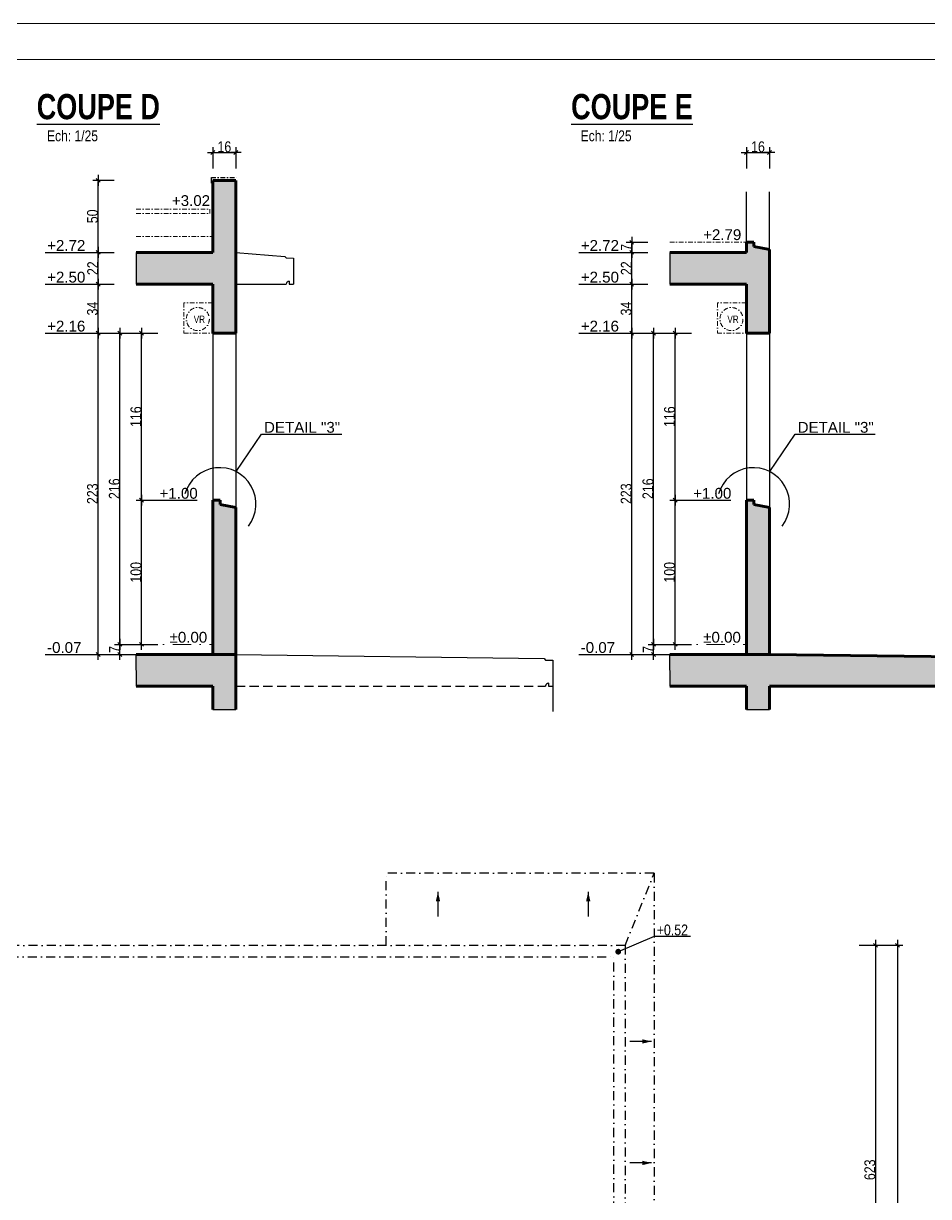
# Model space of a CAD drawing. Header units: centimetres. Extents: x 26018 to 82487, y -36363 to -12761.
# Drawn here: x 68617 to 69873, y -20455 to -18827 of the extents above; entities that cross this region are included whole.
import ezdxf
from ezdxf.enums import TextEntityAlignment as Align

# ---------------------------------------------------------------- set-up
doc = ezdxf.new("R2010")
doc.units = ezdxf.units.CM
doc.header["$LTSCALE"] = 0.5
for name, pattern in [('CACHEX2', [19.05, 12.7, -6.35]), ('TIRETPT2', [12.7, 6.35, -3.175, 0, -3.175]), ('TIRETPTX2', [50.8, 25.4, -12.7, 0, -12.7])]:
    doc.linetypes.add(name, pattern=pattern)
doc.layers.get('DEFPOINTS').update_dxf_attribs({"linetype": 'CONTINUOUS'})
for name, color, linetype, lineweight in [('01_Cad_1_', 5, 'CONTINUOUS', 9), ('01_murs_coup', 5, 'CONTINUOUS', 60), ('01_tram_axes', 2, 'TIRETPTX2', 9)]:
    doc.layers.add(name, color=color, linetype=linetype, lineweight=lineweight)
for name, color, linetype in [('01_cote_gen', 4, 'CONTINUOUS'), ('01_isolant ext', 2, 'TIRETPTX2'), ('01_linteaux', 2, 'CONTINUOUS'), ('01_poch_BN', 9, 'CONTINUOUS'), ('01_texte', 230, 'CONTINUOUS'), ('AA_COTES', 2, 'CONTINUOUS')]:
    doc.layers.add(name, color=color, linetype=linetype)
doc.styles.add('ARIAL', font='arial.ttf')
doc.styles.add('Arial Narrow', font='ARIALN.TTF')
doc.styles.add('impact', font='impact.ttf')
doc.styles.add('MATTE_TXT', font='arial.ttf')
doc.styles.add('STYLE2', font='ARIALN.TTF')
doc.dimstyles.new('JB25', dxfattribs={"dimscale": 0.1, "dimtxt": 150, "dimasz": 15, "dimexe": 0.1, "dimexo": 0.1, "dimgap": 0.09, "dimtad": 1, "dimdec": 1, "dimlfac": 0.5, "dimdsep": 46, "dimtxsty": 'STYLE2', "dimblk1": 'BOND_G', "dimblk2": 'BOND_D', "dimsah": 1, "dimcen": 1.5, "dimdle": 0.01, "dimse1": 1, "dimse2": 1, "dimclrd": 4, "dimclre": 2, "dimclrt": 6, "dimazin": 2, "dimtfac": 2.333333, "dimtdec": 1, "dimtix": 1, "dimtmove": 2, "dimatfit": 3, "dimldrblk": 'BOND_G', "dimfxl": 1, "dimtolj": 1, "dimtzin": 0, "dimarcsym": 0})
doc.dimstyles.new('JB50', dxfattribs={"dimscale": 0.1, "dimtxt": 150, "dimasz": 15, "dimexe": 0.1, "dimexo": 0.1, "dimgap": 0.09, "dimtad": 1, "dimdec": 1, "dimdsep": 46, "dimtxsty": 'STYLE2', "dimblk1": 'BOND_G', "dimblk2": 'BOND_D', "dimsah": 1, "dimcen": 1.5, "dimdle": 0.01, "dimse1": 1, "dimse2": 1, "dimclrd": 4, "dimclre": 2, "dimclrt": 6, "dimazin": 2, "dimtfac": 2.333333, "dimtdec": 1, "dimtix": 1, "dimtmove": 2, "dimatfit": 3, "dimldrblk": 'BOND_G', "dimfxl": 1, "dimtolj": 1, "dimtzin": 0, "dimarcsym": 0})

# ---------------------------------------------------------------- blocks, each defined once
blk = doc.blocks.new('BOND_G')
at = {"layer": 'AA_COTES', "color": 0}
for p, q in [((0, -5), (0, 15)), ((5, 0), (-5, 0)), ((1.8, 1.8), (-1.8, -1.8))]:
    blk.add_line(p, q, dxfattribs=at)
blk = doc.blocks.new('BOND_D')
at = {"layer": 'AA_COTES', "color": 0}
for p, q in [((5, 0), (-5, 0)), ((-1.8, -1.8), (1.8, 1.8)), ((0, 5), (0, -15))]:
    blk.add_line(p, q, dxfattribs=at)
blk = doc.blocks.new('*D5666')
at = {"layer": '01_cote_gen', "color": 4, "lineweight": -2, "transparency": 16777216}
blk.add_line((69830.1, -20107.8), (69830.1, -22792.8), dxfattribs=at)
at = {"layer": 'DEFPOINTS', "color": 0}
for p in [(69740.7, -20106.3), (69740.9, -22794.3), (69830.1, -22794.3)]:
    blk.add_point(p, dxfattribs=at)
at = {"layer": '01_cote_gen', "color": 4, "lineweight": -2, "transparency": 16777216, "xscale": 1.5, "yscale": 1.5, "zscale": 1.5}
for name, p, rotation in [('BOND_G', (69830.1, -20106.3), 90), ('BOND_D', (69830.1, -22794.3), 270)]:
    blk.add_blockref(name, p, dxfattribs=dict(at, rotation=rotation))
at = {"layer": '01_cote_gen', "color": 6, "transparency": 16777216, "insert": (69822.4, -21450.3), "char_height": 15, "attachment_point": 5, "rotation": 90, "style": 'STYLE2'}
blk.add_mtext('\\A1;2688', dxfattribs=at)
blk = doc.blocks.new('*D5781')
at = {"layer": '01_cote_gen', "color": 4, "lineweight": -2, "ltscale": 2, "transparency": 16777216}
blk.add_line((68720.2, -19255.1), (68720.2, -19190.1), dxfattribs=at)
at = {"layer": 'DEFPOINTS', "color": 0, "ltscale": 2}
for p in [(68720.2, -19188.6), (68783.7, -19188.6), (68770.4, -19256.6)]:
    blk.add_point(p, dxfattribs=at)
at = {"layer": '01_cote_gen', "color": 4, "lineweight": -2, "ltscale": 2, "transparency": 16777216, "xscale": 1.5, "yscale": 1.5, "zscale": 1.5}
for name, p, rotation in [('BOND_D', (68720.2, -19188.6), 90), ('BOND_G', (68720.2, -19256.6), 270)]:
    blk.add_blockref(name, p, dxfattribs=dict(at, rotation=rotation))
at = {"layer": '01_cote_gen', "color": 6, "ltscale": 2, "transparency": 16777216, "insert": (68712.5, -19222.6), "char_height": 15, "attachment_point": 5, "rotation": 90, "style": 'STYLE2'}
blk.add_mtext('\\A1;34', dxfattribs=at)
blk = doc.blocks.new('*D5782')
at = {"layer": '01_cote_gen', "color": 4, "lineweight": -2, "ltscale": 2, "transparency": 16777216}
blk.add_line((68720.2, -19187.1), (68720.2, -19146.1), dxfattribs=at)
at = {"layer": 'DEFPOINTS', "color": 0, "ltscale": 2}
for p in [(68720.2, -19144.6), (68810.6, -19144.6), (68810.6, -19188.6)]:
    blk.add_point(p, dxfattribs=at)
at = {"layer": '01_cote_gen', "color": 4, "lineweight": -2, "ltscale": 2, "transparency": 16777216, "xscale": 1.5, "yscale": 1.5, "zscale": 1.5}
for name, p, rotation in [('BOND_D', (68720.2, -19144.6), 90), ('BOND_G', (68720.2, -19188.6), 270)]:
    blk.add_blockref(name, p, dxfattribs=dict(at, rotation=rotation))
at = {"layer": '01_cote_gen', "color": 6, "ltscale": 2, "transparency": 16777216, "insert": (68712.7, -19166.6), "char_height": 15, "attachment_point": 5, "rotation": 90, "style": 'STYLE2'}
blk.add_mtext('\\A1;22', dxfattribs=at)
blk = doc.blocks.new('*D5783')
at = {"layer": '01_cote_gen', "color": 4, "lineweight": -2, "ltscale": 2, "transparency": 16777216}
blk.add_line((68720.2, -19701.1), (68720.2, -19258.1), dxfattribs=at)
at = {"layer": 'DEFPOINTS', "color": 0, "ltscale": 2}
for p in [(68720.2, -19256.6), (68773, -19256.6), (68794.4, -19702.6)]:
    blk.add_point(p, dxfattribs=at)
at = {"layer": '01_cote_gen', "color": 4, "lineweight": -2, "ltscale": 2, "transparency": 16777216, "xscale": 1.5, "yscale": 1.5, "zscale": 1.5}
for name, p, rotation in [('BOND_D', (68720.2, -19256.6), 90), ('BOND_G', (68720.2, -19702.6), 270)]:
    blk.add_blockref(name, p, dxfattribs=dict(at, rotation=rotation))
at = {"layer": '01_cote_gen', "color": 6, "ltscale": 2, "transparency": 16777216, "insert": (68712.5, -19479.6), "char_height": 15, "attachment_point": 5, "rotation": 90, "style": 'STYLE2'}
blk.add_mtext('\\A1;223', dxfattribs=at)
blk = doc.blocks.new('*D5784')
at = {"layer": '01_cote_gen', "color": 4, "lineweight": -2, "transparency": 16777216}
blk.add_line((68750.5, -19701.1), (68750.5, -19690.1), dxfattribs=at)
at = {"layer": 'DEFPOINTS', "color": 0}
for p in [(68750.5, -19688.6), (68786.8, -19688.6), (68786.8, -19702.6)]:
    blk.add_point(p, dxfattribs=at)
at = {"layer": '01_cote_gen', "color": 4, "lineweight": -2, "transparency": 16777216, "xscale": 1.5, "yscale": 1.5, "zscale": 1.5}
for name, p, rotation in [('BOND_D', (68750.5, -19688.6), 90), ('BOND_G', (68750.5, -19702.6), 270)]:
    blk.add_blockref(name, p, dxfattribs=dict(at, rotation=rotation))
at = {"layer": '01_cote_gen', "color": 6, "transparency": 16777216, "insert": (68743, -19695.6), "char_height": 15, "attachment_point": 5, "rotation": 90, "style": 'STYLE2'}
blk.add_mtext('\\A1;7', dxfattribs=at)
blk = doc.blocks.new('*D5785')
at = {"layer": '01_cote_gen', "color": 4, "lineweight": -2, "transparency": 16777216}
blk.add_line((68750.5, -19687.1), (68750.5, -19258.1), dxfattribs=at)
at = {"layer": 'DEFPOINTS', "color": 0}
for p in [(68750.5, -19256.6), (68911.5, -19256.6), (68773, -19688.6)]:
    blk.add_point(p, dxfattribs=at)
at = {"layer": '01_cote_gen', "color": 4, "lineweight": -2, "transparency": 16777216, "xscale": 1.5, "yscale": 1.5, "zscale": 1.5}
for name, p, rotation in [('BOND_D', (68750.5, -19256.6), 90), ('BOND_G', (68750.5, -19688.6), 270)]:
    blk.add_blockref(name, p, dxfattribs=dict(at, rotation=rotation))
at = {"layer": '01_cote_gen', "color": 6, "transparency": 16777216, "insert": (68742.8, -19472.6), "char_height": 15, "attachment_point": 5, "rotation": 90, "style": 'STYLE2'}
blk.add_mtext('\\A1;216', dxfattribs=at)
blk = doc.blocks.new('*D5786')
at = {"layer": '01_cote_gen', "color": 4, "lineweight": -2, "transparency": 16777216}
blk.add_line((68780.5, -19687.1), (68780.5, -19490.1), dxfattribs=at)
at = {"layer": 'DEFPOINTS', "color": 0}
for p in [(68780.5, -19488.6), (68879.5, -19488.6), (68879.5, -19688.6)]:
    blk.add_point(p, dxfattribs=at)
at = {"layer": '01_cote_gen', "color": 4, "lineweight": -2, "transparency": 16777216, "xscale": 1.5, "yscale": 1.5, "zscale": 1.5}
for name, p, rotation in [('BOND_D', (68780.5, -19488.6), 90), ('BOND_G', (68780.5, -19688.6), 270)]:
    blk.add_blockref(name, p, dxfattribs=dict(at, rotation=rotation))
at = {"layer": '01_cote_gen', "color": 6, "transparency": 16777216, "insert": (68772.8, -19588.6), "char_height": 15, "attachment_point": 5, "rotation": 90, "style": 'STYLE2'}
blk.add_mtext('\\A1;100', dxfattribs=at)
blk = doc.blocks.new('*D5787')
at = {"layer": '01_cote_gen', "color": 4, "lineweight": -2, "transparency": 16777216}
blk.add_line((68780.5, -19487.1), (68780.5, -19258.1), dxfattribs=at)
at = {"layer": 'DEFPOINTS', "color": 0}
for p in [(68773, -19256.6), (68780.5, -19256.6), (68803, -19488.6)]:
    blk.add_point(p, dxfattribs=at)
at = {"layer": '01_cote_gen', "color": 4, "lineweight": -2, "transparency": 16777216, "xscale": 1.5, "yscale": 1.5, "zscale": 1.5}
for name, p, rotation in [('BOND_D', (68780.5, -19256.6), 90), ('BOND_G', (68780.5, -19488.6), 270)]:
    blk.add_blockref(name, p, dxfattribs=dict(at, rotation=rotation))
at = {"layer": '01_cote_gen', "color": 6, "transparency": 16777216, "insert": (68772.8, -19372.6), "char_height": 15, "attachment_point": 5, "rotation": 90, "style": 'STYLE2'}
blk.add_mtext('\\A1;116', dxfattribs=at)
blk = doc.blocks.new('*D5790')
at = {"layer": '01_cote_gen', "color": 4, "lineweight": -2, "transparency": 16777216}
blk.add_line((68720.2, -19143.1), (68720.2, -19046.1), dxfattribs=at)
at = {"layer": 'DEFPOINTS', "color": 0}
for p in [(68720.2, -19044.6), (68895.5, -19044.6), (68879.5, -19144.6)]:
    blk.add_point(p, dxfattribs=at)
at = {"layer": '01_cote_gen', "color": 4, "lineweight": -2, "transparency": 16777216, "xscale": 1.5, "yscale": 1.5, "zscale": 1.5}
for name, p, rotation in [('BOND_D', (68720.2, -19044.6), 90), ('BOND_G', (68720.2, -19144.6), 270)]:
    blk.add_blockref(name, p, dxfattribs=dict(at, rotation=rotation))
at = {"layer": '01_cote_gen', "color": 6, "transparency": 16777216, "insert": (68712.5, -19094.6), "char_height": 15, "attachment_point": 5, "rotation": 90, "style": 'STYLE2'}
blk.add_mtext('\\A1;50', dxfattribs=at)
blk = doc.blocks.new('*D5791')
at = {"layer": '01_cote_gen', "color": 4, "lineweight": -2, "transparency": 16777216}
blk.add_line((68881, -19005.9), (68910, -19005.9), dxfattribs=at)
at = {"layer": 'DEFPOINTS', "color": 0}
for p in [(68911.5, -19005.9), (68879.5, -19074.4), (68911.5, -19074.4)]:
    blk.add_point(p, dxfattribs=at)
at = {"layer": '01_cote_gen', "color": 4, "lineweight": -2, "transparency": 16777216, "xscale": 1.5, "yscale": 1.5, "zscale": 1.5, "rotation": 180}
blk.add_blockref('BOND_G', (68879.5, -19005.9), dxfattribs=at)
at = {"layer": '01_cote_gen', "color": 4, "lineweight": -2, "transparency": 16777216, "xscale": 1.5, "yscale": 1.5, "zscale": 1.5}
blk.add_blockref('BOND_D', (68911.5, -19005.9), dxfattribs=at)
at = {"layer": '01_cote_gen', "color": 6, "transparency": 16777216, "insert": (68895.5, -18998.2), "char_height": 15, "attachment_point": 5, "style": 'STYLE2'}
blk.add_mtext('\\A1;16', dxfattribs=at)
blk = doc.blocks.new('*D5793')
at = {"layer": '01_cote_gen', "color": 4, "lineweight": -2, "ltscale": 2, "transparency": 16777216}
blk.add_line((69461.1, -19255.1), (69461.1, -19190.1), dxfattribs=at)
at = {"layer": 'DEFPOINTS', "color": 0, "ltscale": 2}
for p in [(69461.1, -19188.6), (69524.7, -19188.6), (69511.4, -19256.6)]:
    blk.add_point(p, dxfattribs=at)
at = {"layer": '01_cote_gen', "color": 4, "lineweight": -2, "ltscale": 2, "transparency": 16777216, "xscale": 1.5, "yscale": 1.5, "zscale": 1.5}
for name, p, rotation in [('BOND_D', (69461.1, -19188.6), 90), ('BOND_G', (69461.1, -19256.6), 270)]:
    blk.add_blockref(name, p, dxfattribs=dict(at, rotation=rotation))
at = {"layer": '01_cote_gen', "color": 6, "ltscale": 2, "transparency": 16777216, "insert": (69453.5, -19222.6), "char_height": 15, "attachment_point": 5, "rotation": 90, "style": 'STYLE2'}
blk.add_mtext('\\A1;34', dxfattribs=at)
blk = doc.blocks.new('*D5794')
at = {"layer": '01_cote_gen', "color": 4, "lineweight": -2, "ltscale": 2, "transparency": 16777216}
blk.add_line((69461.1, -19187.1), (69461.1, -19146.1), dxfattribs=at)
at = {"layer": 'DEFPOINTS', "color": 0, "ltscale": 2}
for p in [(69461.1, -19144.6), (69551.5, -19144.6), (69551.5, -19188.6)]:
    blk.add_point(p, dxfattribs=at)
at = {"layer": '01_cote_gen', "color": 4, "lineweight": -2, "ltscale": 2, "transparency": 16777216, "xscale": 1.5, "yscale": 1.5, "zscale": 1.5}
for name, p, rotation in [('BOND_D', (69461.1, -19144.6), 90), ('BOND_G', (69461.1, -19188.6), 270)]:
    blk.add_blockref(name, p, dxfattribs=dict(at, rotation=rotation))
at = {"layer": '01_cote_gen', "color": 6, "ltscale": 2, "transparency": 16777216, "insert": (69453.6, -19166.6), "char_height": 15, "attachment_point": 5, "rotation": 90, "style": 'STYLE2'}
blk.add_mtext('\\A1;22', dxfattribs=at)
blk = doc.blocks.new('*D5795')
at = {"layer": '01_cote_gen', "color": 4, "lineweight": -2, "ltscale": 2, "transparency": 16777216}
blk.add_line((69461.1, -19701.1), (69461.1, -19258.1), dxfattribs=at)
at = {"layer": 'DEFPOINTS', "color": 0, "ltscale": 2}
for p in [(69461.1, -19256.6), (69513.9, -19256.6), (69535.4, -19702.6)]:
    blk.add_point(p, dxfattribs=at)
at = {"layer": '01_cote_gen', "color": 4, "lineweight": -2, "ltscale": 2, "transparency": 16777216, "xscale": 1.5, "yscale": 1.5, "zscale": 1.5}
for name, p, rotation in [('BOND_D', (69461.1, -19256.6), 90), ('BOND_G', (69461.1, -19702.6), 270)]:
    blk.add_blockref(name, p, dxfattribs=dict(at, rotation=rotation))
at = {"layer": '01_cote_gen', "color": 6, "ltscale": 2, "transparency": 16777216, "insert": (69453.5, -19479.6), "char_height": 15, "attachment_point": 5, "rotation": 90, "style": 'STYLE2'}
blk.add_mtext('\\A1;223', dxfattribs=at)
blk = doc.blocks.new('*D5796')
at = {"layer": '01_cote_gen', "color": 4, "lineweight": -2, "transparency": 16777216}
blk.add_line((69491.4, -19701.1), (69491.4, -19690.1), dxfattribs=at)
at = {"layer": 'DEFPOINTS', "color": 0}
for p in [(69491.4, -19688.6), (69527.7, -19688.6), (69527.7, -19702.6)]:
    blk.add_point(p, dxfattribs=at)
at = {"layer": '01_cote_gen', "color": 4, "lineweight": -2, "transparency": 16777216, "xscale": 1.5, "yscale": 1.5, "zscale": 1.5}
for name, p, rotation in [('BOND_D', (69491.4, -19688.6), 90), ('BOND_G', (69491.4, -19702.6), 270)]:
    blk.add_blockref(name, p, dxfattribs=dict(at, rotation=rotation))
at = {"layer": '01_cote_gen', "color": 6, "transparency": 16777216, "insert": (69483.9, -19695.6), "char_height": 15, "attachment_point": 5, "rotation": 90, "style": 'STYLE2'}
blk.add_mtext('\\A1;7', dxfattribs=at)
blk = doc.blocks.new('*D5797')
at = {"layer": '01_cote_gen', "color": 4, "lineweight": -2, "transparency": 16777216}
blk.add_line((69491.4, -19687.1), (69491.4, -19258.1), dxfattribs=at)
at = {"layer": 'DEFPOINTS', "color": 0}
for p in [(69491.4, -19256.6), (69652.4, -19256.6), (69513.9, -19688.6)]:
    blk.add_point(p, dxfattribs=at)
at = {"layer": '01_cote_gen', "color": 4, "lineweight": -2, "transparency": 16777216, "xscale": 1.5, "yscale": 1.5, "zscale": 1.5}
for name, p, rotation in [('BOND_D', (69491.4, -19256.6), 90), ('BOND_G', (69491.4, -19688.6), 270)]:
    blk.add_blockref(name, p, dxfattribs=dict(at, rotation=rotation))
at = {"layer": '01_cote_gen', "color": 6, "transparency": 16777216, "insert": (69483.7, -19472.6), "char_height": 15, "attachment_point": 5, "rotation": 90, "style": 'STYLE2'}
blk.add_mtext('\\A1;216', dxfattribs=at)
blk = doc.blocks.new('*D5798')
at = {"layer": '01_cote_gen', "color": 4, "lineweight": -2, "transparency": 16777216}
blk.add_line((69521.4, -19687.1), (69521.4, -19490.1), dxfattribs=at)
at = {"layer": 'DEFPOINTS', "color": 0}
for p in [(69521.4, -19488.6), (69620.4, -19488.6), (69620.4, -19688.6)]:
    blk.add_point(p, dxfattribs=at)
at = {"layer": '01_cote_gen', "color": 4, "lineweight": -2, "transparency": 16777216, "xscale": 1.5, "yscale": 1.5, "zscale": 1.5}
for name, p, rotation in [('BOND_D', (69521.4, -19488.6), 90), ('BOND_G', (69521.4, -19688.6), 270)]:
    blk.add_blockref(name, p, dxfattribs=dict(at, rotation=rotation))
at = {"layer": '01_cote_gen', "color": 6, "transparency": 16777216, "insert": (69513.7, -19588.6), "char_height": 15, "attachment_point": 5, "rotation": 90, "style": 'STYLE2'}
blk.add_mtext('\\A1;100', dxfattribs=at)
blk = doc.blocks.new('*D5799')
at = {"layer": '01_cote_gen', "color": 4, "lineweight": -2, "transparency": 16777216}
blk.add_line((69521.4, -19487.1), (69521.4, -19258.1), dxfattribs=at)
at = {"layer": 'DEFPOINTS', "color": 0}
for p in [(69513.9, -19256.6), (69521.4, -19256.6), (69543.9, -19488.6)]:
    blk.add_point(p, dxfattribs=at)
at = {"layer": '01_cote_gen', "color": 4, "lineweight": -2, "transparency": 16777216, "xscale": 1.5, "yscale": 1.5, "zscale": 1.5}
for name, p, rotation in [('BOND_D', (69521.4, -19256.6), 90), ('BOND_G', (69521.4, -19488.6), 270)]:
    blk.add_blockref(name, p, dxfattribs=dict(at, rotation=rotation))
at = {"layer": '01_cote_gen', "color": 6, "transparency": 16777216, "insert": (69513.7, -19372.6), "char_height": 15, "attachment_point": 5, "rotation": 90, "style": 'STYLE2'}
blk.add_mtext('\\A1;116', dxfattribs=at)
blk = doc.blocks.new('*D5792')
at = {"layer": '01_cote_gen', "color": 4, "lineweight": -2, "transparency": 16777216}
blk.add_line((69621.9, -19005.9), (69650.9, -19005.9), dxfattribs=at)
at = {"layer": 'DEFPOINTS', "color": 0}
for p in [(69652.4, -19005.9), (69620.4, -19074.4), (69652.4, -19074.4)]:
    blk.add_point(p, dxfattribs=at)
at = {"layer": '01_cote_gen', "color": 4, "lineweight": -2, "transparency": 16777216, "xscale": 1.5, "yscale": 1.5, "zscale": 1.5, "rotation": 180}
blk.add_blockref('BOND_G', (69620.4, -19005.9), dxfattribs=at)
at = {"layer": '01_cote_gen', "color": 4, "lineweight": -2, "transparency": 16777216, "xscale": 1.5, "yscale": 1.5, "zscale": 1.5}
blk.add_blockref('BOND_D', (69652.4, -19005.9), dxfattribs=at)
at = {"layer": '01_cote_gen', "color": 6, "transparency": 16777216, "insert": (69636.4, -18998.2), "char_height": 15, "attachment_point": 5, "style": 'STYLE2'}
blk.add_mtext('\\A1;16', dxfattribs=at)
blk = doc.blocks.new('*D5800')
at = {"layer": '01_cote_gen', "color": 4, "lineweight": -2, "transparency": 16777216}
blk.add_line((69461.1, -19143.1), (69461.1, -19132.1), dxfattribs=at)
at = {"layer": 'DEFPOINTS', "color": 0}
for p in [(69461.1, -19130.6), (69528.5, -19130.6), (69528.5, -19144.6)]:
    blk.add_point(p, dxfattribs=at)
at = {"layer": '01_cote_gen', "color": 4, "lineweight": -2, "transparency": 16777216, "xscale": 1.5, "yscale": 1.5, "zscale": 1.5}
for name, p, rotation in [('BOND_D', (69461.1, -19130.6), 90), ('BOND_G', (69461.1, -19144.6), 270)]:
    blk.add_blockref(name, p, dxfattribs=dict(at, rotation=rotation))
at = {"layer": '01_cote_gen', "color": 6, "transparency": 16777216, "insert": (69453.6, -19137.6), "char_height": 15, "attachment_point": 5, "rotation": 90, "style": 'STYLE2'}
blk.add_mtext('\\A1;7', dxfattribs=at)
blk = doc.blocks.new('*D5832')
at = {"layer": '01_cote_gen', "color": 4, "lineweight": -2, "transparency": 16777216}
blk.add_line((69799.5, -20107.8), (69799.5, -20727.8), dxfattribs=at)
at = {"layer": 'DEFPOINTS', "color": 0}
for p in [(69807.6, -20106.3), (69799.5, -20729.3), (69807.6, -20729.3)]:
    blk.add_point(p, dxfattribs=at)
at = {"layer": '01_cote_gen', "color": 4, "lineweight": -2, "transparency": 16777216, "xscale": 1.5, "yscale": 1.5, "zscale": 1.5}
for name, p, rotation in [('BOND_G', (69799.5, -20106.3), 90), ('BOND_D', (69799.5, -20729.3), 270)]:
    blk.add_blockref(name, p, dxfattribs=dict(at, rotation=rotation))
at = {"layer": '01_cote_gen', "color": 6, "transparency": 16777216, "insert": (69791.8, -20417.8), "char_height": 15, "attachment_point": 5, "rotation": 90, "style": 'STYLE2'}
blk.add_mtext('\\A1;623', dxfattribs=at)
blk = doc.blocks.new('*D5865')
at = {"layer": '01_cote_gen', "color": 4, "lineweight": -2, "transparency": 16777216}
blk.add_line((67530.1, -20727.8), (67530.1, -20107.8), dxfattribs=at)
at = {"layer": 'DEFPOINTS', "color": 0}
for p in [(67530.1, -20106.3), (68685.1, -20106.3), (67552.6, -20729.3)]:
    blk.add_point(p, dxfattribs=at)
at = {"layer": '01_cote_gen', "color": 4, "lineweight": -2, "transparency": 16777216, "xscale": 1.5, "yscale": 1.5, "zscale": 1.5}
for name, p, rotation in [('BOND_D', (67530.1, -20106.3), 90), ('BOND_G', (67530.1, -20729.3), 270)]:
    blk.add_blockref(name, p, dxfattribs=dict(at, rotation=rotation))
at = {"layer": '01_cote_gen', "color": 6, "transparency": 16777216, "insert": (67522.5, -20417.8), "char_height": 15, "attachment_point": 5, "rotation": 90, "style": 'STYLE2'}
blk.add_mtext('\\A1;623', dxfattribs=at)

msp = doc.modelspace()

# ---------------------------------------------------------------- hatches: boundary and pattern name
at = {"layer": '01_poch_BN'}
h = msp.add_hatch(color=256, dxfattribs=at)
h.dxf.hatch_style = 1
h.paths.add_polyline_path([(68911.528, -19044.641), (68879.528, -19044.641), (68879.528, -19144.641), (68773.042, -19144.641), (68773.042, -19188.641), (68879.528, -19188.641), (68879.528, -19256.641), (68911.528, -19256.641)])
h.paths.add_polyline_path([(68911.528, -19498.641), (68889.528, -19494.641), (68889.528, -19488.641), (68879.528, -19488.641), (68879.528, -19702.641), (68911.528, -19702.641)])
h.paths.add_polyline_path([(68911.528, -19702.641), (68772.575, -19702.641), (68773.042, -19746.641), (68879.528, -19746.641), (68879.528, -19778.851), (68911.528, -19778.851)])
h = msp.add_hatch(color=256, dxfattribs=at)
h.dxf.hatch_style = 1
h.paths.add_polyline_path([(69652.447, -19140.641), (69630.447, -19136.641), (69630.447, -19130.641), (69620.447, -19130.641), (69620.447, -19144.641), (69513.961, -19144.641), (69513.961, -19188.641), (69620.447, -19188.641), (69620.447, -19256.641), (69652.447, -19256.641)])
h.paths.add_polyline_path([(69652.447, -19498.641), (69630.447, -19494.641), (69630.447, -19488.641), (69620.447, -19488.641), (69620.447, -19702.641), (69652.447, -19702.641)])
h.paths.add_polyline_path([(70092.447, -19710.642), (70082.447, -19710.342), (70080.447, -19708.281), (69652.447, -19702.641), (69513.493, -19702.641), (69513.961, -19746.641), (69620.447, -19746.641), (69620.447, -19778.851), (69652.447, -19778.851), (69652.447, -19746.641), (70082.447, -19746.641, -0.41421356), (70086.447, -19742.641), (70086.447, -19746.641), (70092.447, -19746.641)])

# ---------------------------------------------------------------- linework, layer by layer
at = {"layer": '01_Cad_1_'}
msp.add_line((72834.551, -18826.925), (66894.551, -18826.925), dxfattribs=at)
at = {"layer": '01_Cad_1_', "color": 2}
msp.add_line((72784.551, -18876.925), (66944.551, -18876.925), dxfattribs=at)
at = {"layer": '01_isolant ext'}
for p, q in [((69492.108, -20006.333), (69120.113, -20006.333)), ((69120.113, -20106.333), (69120.113, -20006.333)), ((69452.108, -20106.333), (69492.108, -20006.333)), ((69492.108, -20006.333), (69492.108, -20581.33)), ((69452.108, -20106.333), (67918.099, -20106.333)), ((69452.108, -20106.333), (69452.108, -20729.333)), ((67934.099, -20122.333), (69436.108, -20122.333)), ((69436.108, -20729.333), (69436.108, -20122.333))]:
    msp.add_line(p, q, dxfattribs=at)
at = {"layer": '01_linteaux', "linetype": 'TIRETPT2', "ltscale": 7}
for q in [(68877.528, -19040.641), (68879.022, -19047.175)]:
    msp.add_line((68877.528, -19048.61), q, dxfattribs=at)
at = {"layer": '01_linteaux', "linetype": 'TIRETPT2', "ltscale": 2}
msp.add_line((68877.528, -19040.641), (68913.528, -19040.641), dxfattribs=at)
at = {"layer": '01_linteaux'}
for p, q in [((69620.447, -19130.641), (69620.447, -19060.564)), ((69652.447, -19140.641), (69652.447, -19060.564)), ((68911.528, -19144.641), (68979.528, -19150.281)), ((68979.528, -19150.281), (68981.528, -19152.342)), ((68981.528, -19152.342), (68991.528, -19152.642)), ((68991.528, -19152.642), (68991.528, -19188.641)), ((68911.528, -19188.641), (68981.528, -19188.641)), ((68985.528, -19184.641), (68985.528, -19188.641)), ((68985.528, -19188.641), (68991.528, -19188.641)), ((68879.528, -19256.641), (68879.528, -19488.641)), ((68911.528, -19256.641), (68911.528, -19498.641)), ((69620.447, -19256.641), (69620.447, -19488.641)), ((69652.447, -19256.641), (69652.447, -19498.641)), ((68911.528, -19702.641), (69339.528, -19708.281)), ((69339.528, -19708.281), (69341.528, -19710.342)), ((69341.528, -19710.342), (69351.528, -19710.642)), ((69351.528, -19710.642), (69351.528, -19746.641)), ((69351.528, -19746.641), (69351.528, -19781.582))]:
    msp.add_line(p, q, dxfattribs=at)
at = {"layer": '01_linteaux', "linetype": 'CACHEX2', "ltscale": 2}
for p, q in [((68911.528, -19746.641), (69341.528, -19746.641)), ((69345.528, -19742.641), (69345.528, -19746.641)), ((69345.528, -19746.641), (69351.528, -19746.641))]:
    msp.add_line(p, q, dxfattribs=at)
at = {"layer": '01_linteaux'}
msp.add_arc((68985.528, -19188.641), 4, 90, 180, dxfattribs=at)
at = {"layer": '01_linteaux', "linetype": 'CACHEX2', "ltscale": 2}
msp.add_arc((69345.528, -19746.641), 4, 90, 180, dxfattribs=at)
at = {"layer": '01_murs_coup'}
for p, q in [((68879.528, -19044.641), (68911.528, -19044.641)), ((68879.528, -19144.641), (68879.528, -19044.641)), ((68911.528, -19044.641), (68911.528, -19256.641)), ((68773.042, -19144.641), (68879.528, -19144.641)), ((69513.961, -19144.641), (69620.447, -19144.641)), ((69620.447, -19144.641), (69620.447, -19130.641)), ((69620.447, -19130.641), (69630.447, -19130.641)), ((69630.447, -19130.641), (69630.447, -19136.641)), ((69630.447, -19136.641), (69652.447, -19140.641)), ((69652.447, -19140.641), (69652.447, -19256.641)), ((68773.042, -19188.641), (68879.528, -19188.641)), ((68879.528, -19188.641), (68879.528, -19256.641)), ((69513.961, -19188.641), (69620.447, -19188.641)), ((69620.447, -19188.641), (69620.447, -19256.641)), ((68879.528, -19256.641), (68911.528, -19256.641)), ((69620.447, -19256.641), (69652.447, -19256.641)), ((68879.528, -19488.641), (68889.528, -19488.641)), ((68879.528, -19488.641), (68879.528, -19702.641)), ((68889.528, -19488.641), (68889.528, -19494.641)), ((68889.528, -19494.641), (68911.528, -19498.641)), ((68911.528, -19498.641), (68911.528, -19702.641)), ((69620.447, -19488.641), (69630.447, -19488.641)), ((69620.447, -19488.641), (69620.447, -19702.641)), ((69630.447, -19488.641), (69630.447, -19494.641)), ((69630.447, -19494.641), (69652.447, -19498.641)), ((69652.447, -19498.641), (69652.447, -19702.641)), ((68773.042, -19702.641), (68911.528, -19702.641)), ((68773.042, -19702.641), (68875.528, -19702.641)), ((68911.528, -19702.641), (68911.528, -19778.851)), ((69513.961, -19702.641), (69652.447, -19702.641)), ((69513.961, -19702.641), (69616.447, -19702.641)), ((69652.447, -19702.641), (70080.447, -19708.281)), ((68773.042, -19746.641), (68879.528, -19746.641)), ((68879.528, -19746.641), (68879.528, -19778.851)), ((69513.961, -19746.641), (69620.447, -19746.641)), ((69620.447, -19746.641), (69620.447, -19778.851)), ((69652.447, -19746.641), (69652.447, -19778.851)), ((69652.447, -19746.641), (70082.447, -19746.641))]:
    msp.add_line(p, q, dxfattribs=at)
at = {"layer": '01_poch_BN', "ltscale": 2}
for p, q in [((68773.042, -19144.641), (68773.042, -19188.641)), ((69513.961, -19144.641), (69513.961, -19188.641)), ((68772.575, -19702.641), (68773.042, -19746.641)), ((69513.493, -19702.641), (69513.961, -19746.641)), ((68879.528, -19778.851), (68911.528, -19778.851)), ((69620.447, -19778.851), (69652.447, -19778.851))]:
    msp.add_line(p, q, dxfattribs=at)
at = {"layer": '01_texte'}
for p, q in [((68646.929, -19144.641), (68712.7, -19144.641)), ((69387.848, -19144.641), (69453.618, -19144.641)), ((68646.929, -19188.641), (68712.7, -19188.641)), ((69387.848, -19188.641), (69453.618, -19188.641)), ((68646.929, -19256.641), (68712.7, -19256.641)), ((69387.848, -19256.641), (69453.618, -19256.641)), ((68911.94, -19448.922), (68947.132, -19396.984)), ((68947.132, -19396.984), (69058.433, -19396.984)), ((69652.859, -19448.922), (69688.051, -19396.984)), ((69688.051, -19396.984), (69799.352, -19396.984)), ((68802.973, -19488.641), (68857.587, -19488.641)), ((69543.891, -19488.641), (69598.506, -19488.641)), ((68646.929, -19702.641), (68712.7, -19702.641)), ((69387.848, -19702.641), (69453.618, -19702.641)), ((69192.126, -20032.247), (69192.126, -20066.103)), ((69400.739, -20032.247), (69400.739, -20066.103)), ((69492.316, -20094.17), (69442.411, -20115.128)), ((69542.871, -20094.17), (69492.316, -20094.17)), ((69488.669, -20239.662), (69458.662, -20239.662)), ((69488.669, -20408.273), (69458.662, -20408.273))]:
    msp.add_line(p, q, dxfattribs=at)
at = {"layer": '01_texte', "const_width": 4}
msp.add_lwpolyline([(69444.411, -20115.128, -1), (69440.411, -20115.128, -1)], format="xyb", close=True, dxfattribs=at)
at = {"layer": '01_texte'}
for centre in [(68889.092, -19493.762), (69630.011, -19493.762)]:
    msp.add_arc(centre, 50.325, 322.324346, 163.672769, dxfattribs=at)
for points in [[(69192.126, -20032.247), (69189.145, -20045.032), (69192.126, -20045.032)], [(69192.126, -20032.247), (69195.107, -20045.032), (69192.126, -20045.032)], [(69400.739, -20032.247), (69397.758, -20045.032), (69400.739, -20045.032)], [(69400.739, -20032.247), (69403.72, -20045.032), (69400.739, -20045.032)], [(69488.669, -20239.662), (69475.884, -20236.681), (69475.884, -20239.662)], [(69488.669, -20239.662), (69475.884, -20242.643), (69475.884, -20239.662)], [(69488.669, -20408.273), (69475.884, -20405.292), (69475.884, -20408.273)], [(69488.669, -20408.273), (69475.884, -20411.254), (69475.884, -20408.273)]]:
    msp.add_solid(points, dxfattribs=at)
at = {"layer": '01_tram_axes', "ltscale": 0.5}
for p, q in [((68773.042, -19084.641), (68875.528, -19084.641)), ((68773.042, -19090.641), (68875.528, -19090.641)), ((68875.528, -19090.641), (68875.528, -19084.641)), ((68773.042, -19122.641), (68879.528, -19122.641)), ((69513.961, -19130.641), (69620.447, -19130.641)), ((68839.177, -19214.648), (68839.177, -19256.641)), ((68879.528, -19214.648), (68839.177, -19214.648)), ((69580.096, -19214.648), (69580.096, -19256.641)), ((69620.447, -19214.648), (69580.096, -19214.648)), ((68839.177, -19256.641), (68879.528, -19256.641)), ((69580.096, -19256.641), (69620.447, -19256.641))]:
    msp.add_line(p, q, dxfattribs=at)
at = {"layer": '01_tram_axes', "ltscale": 2}
for p, q in [((68773.042, -19688.641), (68879.528, -19688.641)), ((68773.042, -19688.641), (68875.528, -19688.641)), ((69513.961, -19688.641), (69620.447, -19688.641)), ((69513.961, -19688.641), (69616.447, -19688.641))]:
    msp.add_line(p, q, dxfattribs=at)
at = {"layer": '01_tram_axes', "ltscale": 0.5}
for centre in [(68858.696, -19237.186), (69599.614, -19237.186)]:
    msp.add_circle(centre, 16, dxfattribs=at)

# ---------------------------------------------------------------- texts
at = {"layer": '01_texte', "style": 'impact'}
for s, p in [('%%UCOUPE D', (68720.553, -18970.314)), ('%%UCOUPE E', (69461.471, -18970.314))]:
    msp.add_text(s, height=35, dxfattribs=at).set_placement(p, align=Align.BOTTOM_CENTER)
at = {"layer": '01_texte', "style": 'MATTE_TXT', "width": 0.8}
for s, height, p in [('Ech: 1/25', 15, (68684.675, -18994.874)), ('Ech: 1/25', 15, (69425.594, -18994.874)), ('VR', 10, (68860.812, -19245.428)), ('VR', 10, (69601.73, -19245.428))]:
    msp.add_text(s, height=height, dxfattribs=at).set_placement(p, align=Align.BOTTOM_CENTER)
at = {"layer": '01_texte'}
for s, style, p in [('+3.02', 'ARIAL', (68822.703, -19080.244)), ('+2.79', 'ARIAL', (69560.27, -19127.549)), ('+2.72', 'ARIAL', (68649.473, -19142.481)), ('+2.72', 'ARIAL', (69390.391, -19142.481)), ('+2.50', 'ARIAL', (68649.473, -19186.481)), ('+2.50', 'ARIAL', (69390.391, -19186.481)), ('+2.16', 'ARIAL', (68649.473, -19254.481)), ('+2.16', 'ARIAL', (69390.391, -19254.481)), ('DETAIL "3"', 'ARIAL', (68950.582, -19394.897)), ('DETAIL "3"', 'ARIAL', (69691.5, -19394.897)), ('+1.00', 'ARIAL', (68805.516, -19486.481)), ('+1.00', 'ARIAL', (69546.435, -19486.481)), ('%%P0.00', 'ARIAL', (68819.466, -19686.21)), ('%%P0.00', 'ARIAL', (69560.385, -19686.21)), ('-0.07', 'ARIAL', (68649.392, -19700.481)), ('-0.07', 'ARIAL', (69390.311, -19700.481)), ('+0.52', 'Arial Narrow', (69495.798, -20092.424))]:
    msp.add_text(s, height=15, dxfattribs=dict(at, style=style)).set_placement(p)

# ---------------------------------------------------------------- dimensions: what is measured, and where the dimension line sits
at = {"layer": '01_cote_gen'}
for base, p1, p2, picture, middle in [((68911.528, -19005.89), (68879.528, -19074.449), (68911.528, -19074.449), '*D5791', (68895.528, -18998.223)), ((69652.447, -19005.89), (69620.447, -19074.449), (69652.447, -19074.449), '*D5792', (69636.447, -18998.223))]:
    dim = msp.add_linear_dim(base=base, p1=p1, p2=p2, dimstyle='JB25', dxfattribs=at)
    dim.commit()
    dim.dimension.update_dxf_attribs({"geometry": picture, "text_midpoint": middle})
for base, p1, p2, dimstyle, picture, middle in [((68720.2, -19044.641), (68879.528, -19144.641), (68895.528, -19044.641), 'JB25', '*D5790', (68712.532, -19094.641)), ((69461.118, -19130.641), (69528.513, -19144.641), (69528.513, -19130.641), 'JB25', '*D5800', (69453.609, -19137.641)), ((68750.47, -19256.641), (68772.97, -19688.641), (68911.528, -19256.641), 'JB25', '*D5785', (68742.802, -19472.641)), ((68780.473, -19256.641), (68802.973, -19488.641), (68772.97, -19256.641), 'JB25', '*D5787', (68772.805, -19372.641)), ((69491.388, -19256.641), (69513.888, -19688.641), (69652.447, -19256.641), 'JB25', '*D5797', (69483.721, -19472.641)), ((69521.391, -19256.641), (69543.891, -19488.641), (69513.888, -19256.641), 'JB25', '*D5799', (69513.724, -19372.641)), ((68780.473, -19488.641), (68879.528, -19688.641), (68879.528, -19488.641), 'JB25', '*D5786', (68772.805, -19588.641)), ((69521.391, -19488.641), (69620.447, -19688.641), (69620.447, -19488.641), 'JB25', '*D5798', (69513.724, -19588.641)), ((68750.47, -19688.641), (68786.786, -19702.641), (68786.786, -19688.641), 'JB25', '*D5784', (68742.961, -19695.641)), ((69491.388, -19688.641), (69527.705, -19702.641), (69527.705, -19688.641), 'JB25', '*D5796', (69483.879, -19695.641)), ((67530.127, -20106.333), (67552.627, -20729.331), (68685.104, -20106.333), 'JB50', '*D5865', (67522.459, -20417.832)), ((69830.105, -22794.318), (69740.659, -20106.333), (69740.931, -22794.318), 'JB50', '*D5666', (69822.437, -21450.326)), ((69799.482, -20729.333), (69807.605, -20106.333), (69807.605, -20729.333), 'JB50', '*D5832', (69791.814, -20417.833))]:
    dim = msp.add_linear_dim(base=base, p1=p1, p2=p2, angle=90, dimstyle=dimstyle, dxfattribs=at)
    dim.commit()
    dim.dimension.update_dxf_attribs({"geometry": picture, "text_midpoint": middle})
at = {"layer": '01_cote_gen', "ltscale": 2}
for base, p1, p2, picture, middle in [((68720.2, -19144.641), (68810.584, -19188.641), (68810.584, -19144.641), '*D5782', (68712.66, -19166.641)), ((69461.118, -19144.641), (69551.503, -19188.641), (69551.503, -19144.641), '*D5794', (69453.579, -19166.641)), ((68720.2, -19188.641), (68770.442, -19256.641), (68783.738, -19188.641), '*D5781', (68712.532, -19222.641)), ((69461.118, -19188.641), (69511.36, -19256.641), (69524.656, -19188.641), '*D5793', (69453.451, -19222.641)), ((68720.2, -19256.641), (68794.443, -19702.641), (68772.97, -19256.641), '*D5783', (68712.532, -19479.641)), ((69461.118, -19256.641), (69535.362, -19702.641), (69513.888, -19256.641), '*D5795', (69453.451, -19479.641))]:
    dim = msp.add_linear_dim(base=base, p1=p1, p2=p2, angle=90, dimstyle='JB25', dxfattribs=at)
    dim.commit()
    dim.dimension.update_dxf_attribs({"geometry": picture, "text_midpoint": middle})

doc.saveas('drawing.dxf')
